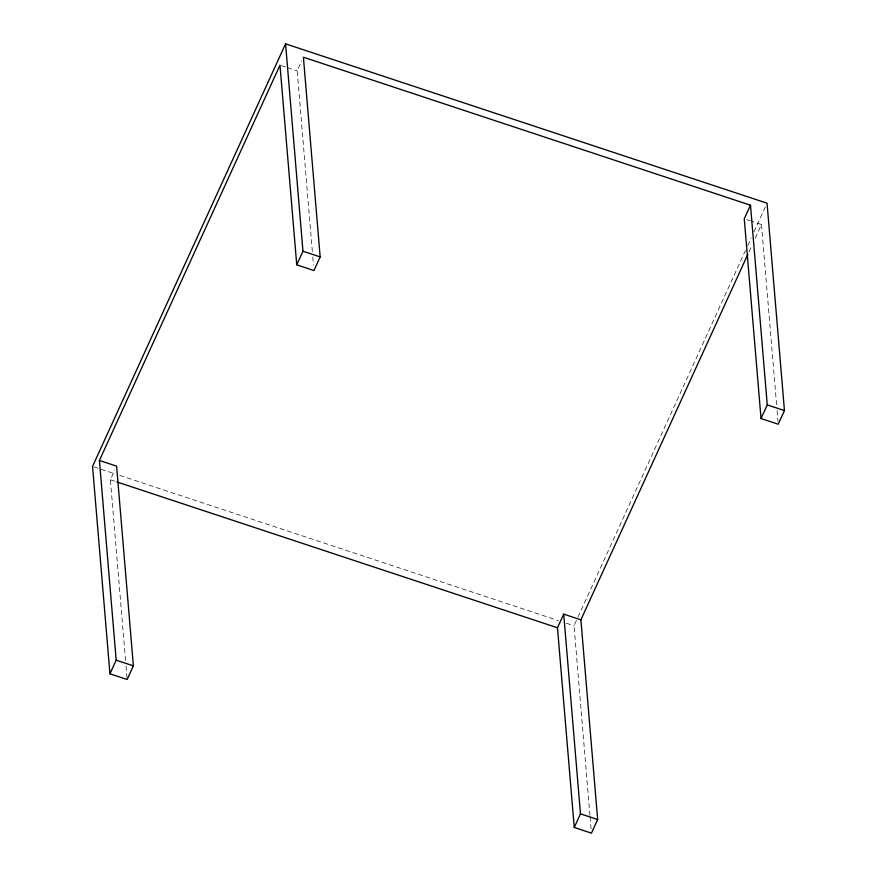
<?xml version="1.0" encoding="UTF-8"?>
<svg xmlns="http://www.w3.org/2000/svg" width="877" height="877" viewBox="0 0 877 877"><rect width="100%" height="100%" fill="white"/><g stroke="black" fill="none" stroke-linecap="round" stroke-linejoin="round"><path stroke-width="0.66" stroke-dasharray="4.38 3.29" d="M125.554 660.469L110.381 479.785L114.909 469.875M312.344 251.535L297.171 70.851L301.699 60.941M589.947 815.413L574.029 625.772L577.428 618.318M577.998 617.068L745.472 250.438M747.741 245.461L751.15 238.007M753.99 231.791L765.336 206.939M748.969 251.863L751.808 245.648M755.218 238.193L761.466 224.523L751.633 221.267M281.21 65.567L286.121 67.189M287.349 67.606L297.171 70.851M746.722 219.645L750.405 220.861M93.839 466.849L114.602 473.723M119.798 475.433L558.452 620.62M566.235 623.196L574.029 625.772M110.381 479.785L115.578 481.506M761.466 224.523L776.638 405.196M777.088 410.633L777.998 421.497M590.068 816.783L591.098 829.061M312.804 256.961L313.484 265.117M126.014 665.906L127.154 679.489"/><path stroke-width="1.32" d="M285.562 43.85L92.545 466.421L109.954 673.799L127.154 679.489L133.381 665.851L116.608 466.158L99.419 460.469L279.982 65.161L296.744 264.854L313.944 270.555L320.171 256.917L303.398 57.224L750.493 205.196L767.265 404.889L761.039 418.526L778.228 424.216L784.455 410.579L767.046 203.201L285.562 43.85L302.971 251.228L296.744 264.854M109.954 673.799L116.181 660.162L99.419 460.469M557.476 627.768L563.703 614.13L580.892 619.82L597.665 819.524L591.438 833.15L574.249 827.46L557.476 627.768L116.882 481.944M750.493 205.196L744.266 218.822L761.039 418.526M580.892 619.82L747.829 254.352M574.249 827.46L580.475 813.823L563.703 614.13M302.971 251.228L320.171 256.917M767.265 404.889L784.455 410.579M116.181 660.162L133.381 665.851M580.475 813.823L597.665 819.524"/></g></svg>
